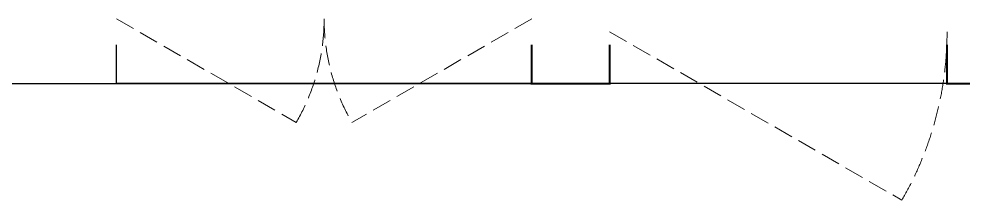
# Model space of a CAD drawing. Extents: x 5031545 to 5313844, y -886381 to -283477.
# Drawn here: x 5281420 to 5285058, y -817191 to -816491 of the extents above; entities that cross this region are included whole.
import ezdxf

# ---------------------------------------------------------------- set-up
doc = ezdxf.new("R2010")
doc.units = 0
doc.header["$LTSCALE"] = 1000
doc.header["$MEASUREMENT"] = 0
doc.linetypes.add('DASH', pattern=[0.35, 0.25, -0.1])
doc.layers.get('0').update_dxf_attribs({"linetype": 'CONTINUOUS'})
doc.layers.add('$RECOVER_210609100354-0', color=7, linetype='CONTINUOUS')
doc.layers.add('看线', color=185, linetype='CONTINUOUS')
doc.layers.add('WINDOW', color=146, linetype='CONTINUOUS', lineweight=20)

# ---------------------------------------------------------------- blocks, each defined once
blk = doc.blocks.new('A$C547B2CCF')
at = {"layer": '$RECOVER_210609100354-0', "color": 252, "const_width": 8}
for points in [[(39050, 1900), (39050, 1750), (38750, 1750), (38750, 1900)], [(40650, 1900), (40650, 1750), (40350, 1750), (40350, 1900)]]:
    blk.add_lwpolyline(points, dxfattribs=at)
at = {"layer": 'WINDOW', "color": 252, "linetype": 'DASH', "ltscale": 0.3}
for points in [[(37150, 2000), (37842.8, 1600, 0.131652), (37950, 2000)], [(38750, 2000), (38057.2, 1600, -0.131652), (37950, 2000)], [(39050, 1950), (40175.8, 1300, 0.131652), (40350, 1950)]]:
    blk.add_lwpolyline(points, format="xyb", dxfattribs=at)
at = {"layer": '看线', "color": 252, "ltscale": 0.5}
for points in [[(38750, 1900), (38750, 1750), (37150, 1750), (37150, 1900)], [(34450, 1750), (38750, 1750)], [(40350, 1750), (39050, 1750)]]:
    blk.add_lwpolyline(points, dxfattribs=at)

msp = doc.modelspace()

# ---------------------------------------------------------------- block references
at = {"color": 2}
msp.add_blockref('A$C547B2CCF', (5244646.1, -818491.2), dxfattribs=at)

doc.saveas('drawing.dxf')
